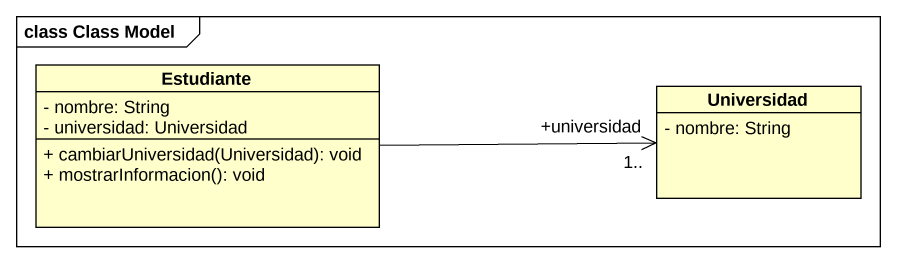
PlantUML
@startuml
mainframe class Class Model
hide circle
hide empty members
skinparam classAttributeIconSize 0
class Estudiante {
  - nombre: String
  - universidad: Universidad
  + cambiarUniversidad(Universidad): void
  + mostrarInformacion(): void
}
class Universidad {
  - nombre: String
}
Estudiante -right-> "+universidad\n1.." Universidad
@enduml
